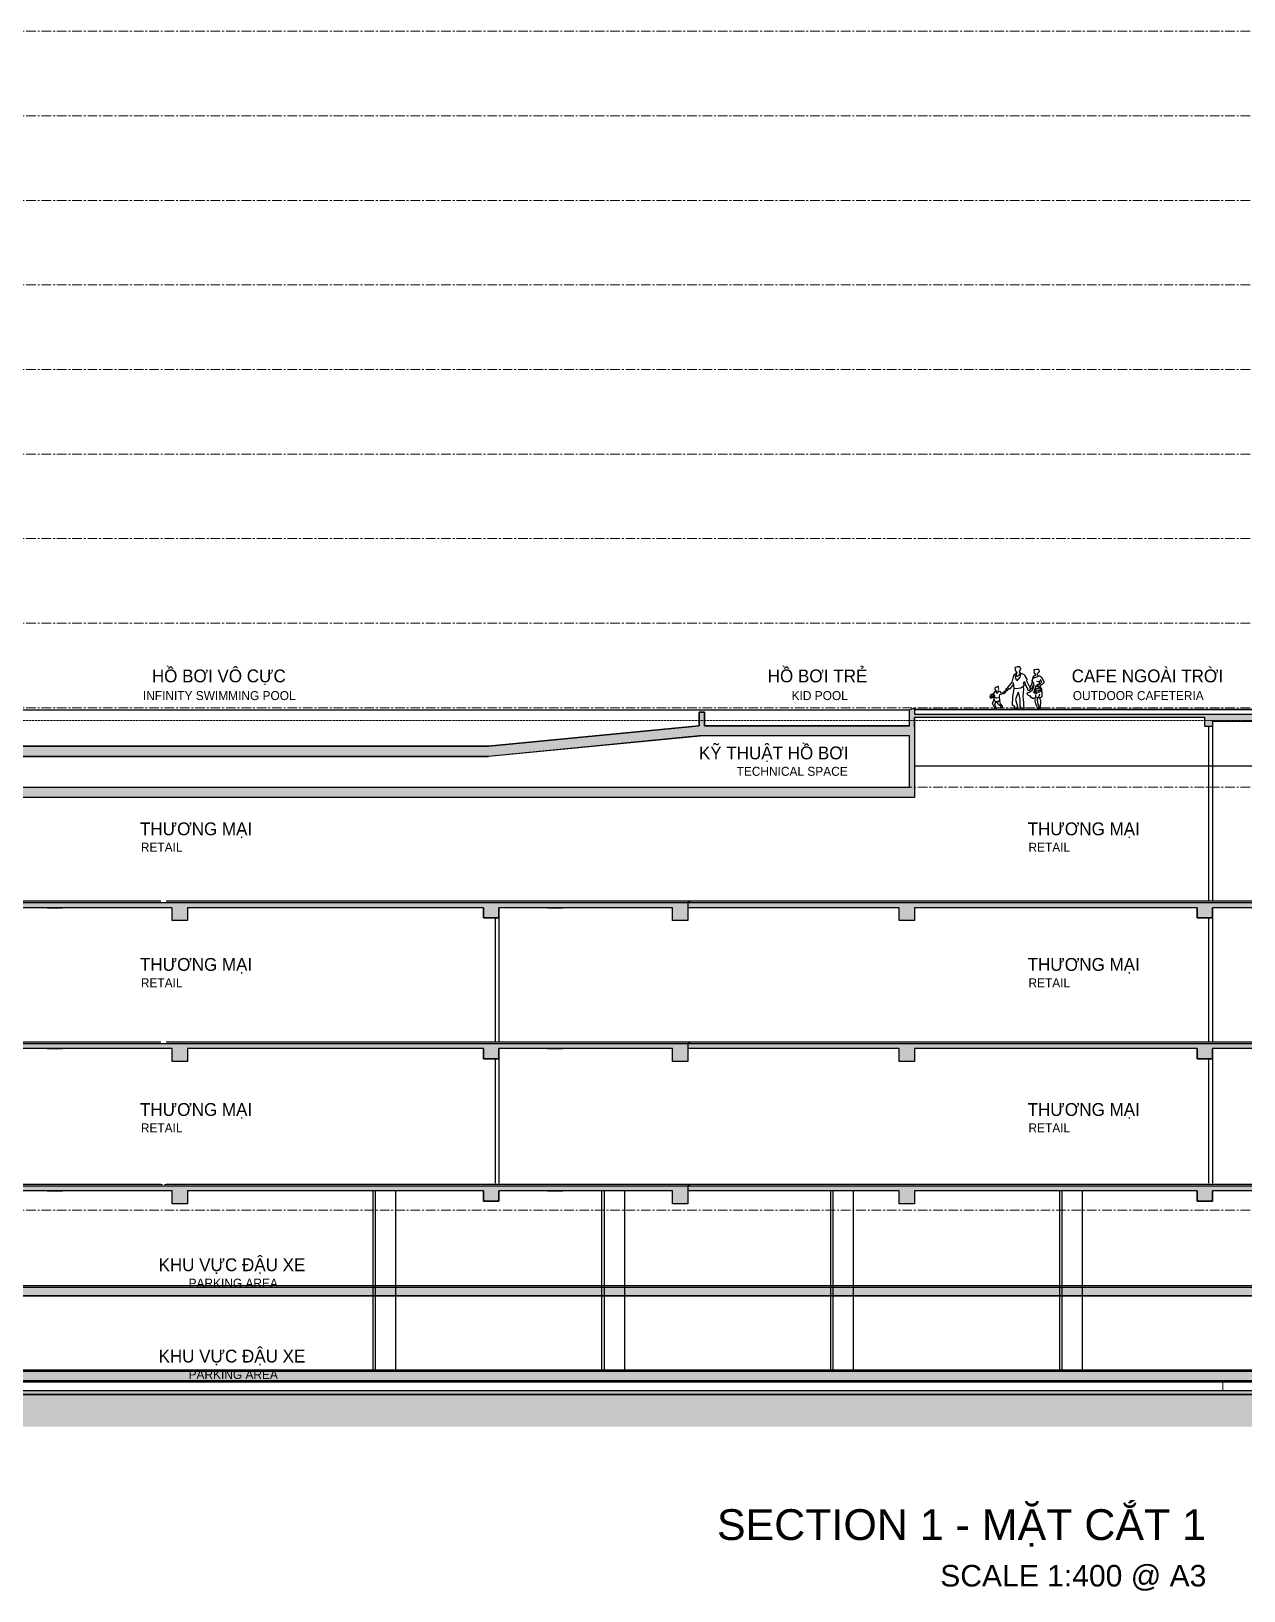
# Model space of a CAD drawing. Header units: millimetres. Extents: x -100356 to 314685, y 446 to 1273965.
# Drawn here: x 32926 to 80260, y 149232 to 210086 of the extents above; entities that cross this region are included whole.
import ezdxf
from ezdxf.xclip import XClip

# ---------------------------------------------------------------- set-up
doc = ezdxf.new("R2010")
doc.units = ezdxf.units.MM
doc.header["$XCLIPFRAME"] = 2
for name, pattern in [('section$0$CENTER', [2, 1.25, -0.25, 0.25, -0.25]), ('section$0$Kume - Center 2', [9, 3, -1.5, 3, -1.5]), ('section$0$Kume - Hidden Line', [2.2, 1.5, -0.7])]:
    doc.linetypes.add(name, pattern=pattern)
for name, color, linetype, lineweight in [('@ color hatch', 7, 'Continuous', 13), ('Hatch-wall', 251, 'Continuous', 5), ('section$0$A-_DETA----_E', 8, 'Continuous', 9), ('section$0$A-_FLOR----_E', 7, 'Continuous', 9), ('section$0$A-_FLORLEVL_E', 7, 'Continuous', 5), ('section$0$A-_WALL----_H', 1, 'Continuous', 18), ('section$0$C-_CPRK----_E', 214, 'section$0$Kume - Hidden Line', 9), ('section$0$C-_SITEBLDG_E', 7, 'Continuous', 9), ('section$0$C-_TOPO----_E', 7, 'Continuous', 9), ('section$0$NKC_TRUC', 8, 'section$0$CENTER', 13), ('section$0$VAT DUNG TV', 253, 'Continuous', 9), ('TEXT', 6, 'Continuous', 20)]:
    doc.layers.add(name, color=color, linetype=linetype, lineweight=lineweight)
for name, color, linetype in [('section$0$CAY', 94, 'Continuous'), ('section$0$FIN', 3, 'Continuous'), ('section$0$NAM', 3, 'Continuous'), ('section$0$STR', 7, 'Continuous'), ('STR', 7, 'Continuous')]:
    doc.layers.add(name, color=color, linetype=linetype)
doc.styles.add('section$0$Arial', font='Font - TrueType - Arial.ttf', dxfattribs={"width": 0.95, "height": 770})
doc.styles.add('VnArial', font='Font - TrueType - Arial.ttf')
pattern_1 = [(90, (-116859.5, 230551.9), (-1066.8, 1066.8), [1066.8, -1066.8]), (90, (-116681.7, 230551.9), (-1066.8, 1066.8), [1066.8, -1066.8]), (90, (-116503.9, 230551.9), (-1066.8, 1066.8), [1066.8, -1066.8]), (90, (-116326.1, 230551.9), (-1066.8, 1066.8), [1066.8, -1066.8]), (90, (-116148.3, 230551.9), (-1066.8, 1066.8), [1066.8, -1066.8]), (90, (-115970.5, 230551.9), (-1066.8, 1066.8), [1066.8, -1066.8]), (90, (-115792.7, 230551.9), (-1066.8, 1066.8), [1066.8, -1066.8]), (0, (-116859.5, 231618.7), (1066.8, -1066.8), [1066.8, -1066.8]), (0, (-116859.5, 231796.5), (1066.8, -1066.8), [1066.8, -1066.8]), (0, (-116859.5, 231974.3), (1066.8, -1066.8), [1066.8, -1066.8]), (0, (-116859.5, 232152.1), (1066.8, -1066.8), [1066.8, -1066.8]), (0, (-116859.5, 232329.9), (1066.8, -1066.8), [1066.8, -1066.8]), (0, (-116859.5, 232507.7), (1066.8, -1066.8), [1066.8, -1066.8]), (0, (-116859.5, 232685.5), (1066.8, -1066.8), [1066.8, -1066.8])]

# ---------------------------------------------------------------- blocks, each defined once
blk = doc.blocks.new('section$0$grid section')
at = {"layer": 'section$0$NKC_TRUC', "ltscale": 300}
for p, q in [((-141943.9, 45500), (0, 45500)), ((-141943.9, 42200), (0, 42200)), ((-141943.9, 38900), (0, 38900)), ((-141943.9, 35600), (0, 35600)), ((-141943.9, 32300), (0, 32300)), ((-141943.9, 29000), (0, 29000)), ((-141943.9, 25700), (0, 25700)), ((-141943.9, 22400), (0, 22400)), ((-141943.9, 19100), (0, 19100)), ((-141943.9, 16000), (-4445, 16000)), ((-141943.9, 11500), (-4445, 11500)), ((-141943.9, 6000), (0, 6000)), ((-141943.9, 500), (0, 500)), ((-141943.9, -500), (0, -500)), ((-141943.9, -3500), (0, -3500)), ((-141943.9, -6800), (-4445, -6800))]:
    blk.add_line(p, q, dxfattribs=at)
blk = doc.blocks.new('section$0$Car Parking_Parking - Car Lot-1154224-Section 2')
at = {"layer": 'section$0$C-_CPRK----_E'}
for p, q in [((48551, -4496), (47951, -4496)), ((47951, -4496), (47951, -4498)), ((47951, -4498), (48551, -4498)), ((48000, -4498), (48000, -4496)), ((51083, -4496), (48551, -4496)), ((48551, -4498), (48551, -4496)), ((48551, -4498), (51083, -4498)), ((48595, -4496), (48595, -4498)), ((50433, -4496), (50433, -4498)), ((51027, -4496), (50433, -4496)), ((50433, -4498), (51027, -4498)), ((50482, -4498), (50482, -4496)), ((51027, -4498), (51027, -4496)), ((51083, -4496), (51083, -4498))]:
    blk.add_line(p, q, dxfattribs=at)
blk = doc.blocks.new('section$0$Car Parking_Parking - Car Lot-1706495-Section 2')
at = {"layer": 'section$0$C-_CPRK----_E'}
for p, q in [((51033, -4496), (50433, -4496)), ((50433, -4496), (50433, -4498)), ((50433, -4498), (51033, -4498)), ((50482, -4498), (50482, -4496)), ((51033, -4498), (51033, -4496)), ((53565, -4496), (51033, -4496)), ((51033, -4498), (53565, -4498)), ((51077, -4496), (51077, -4498)), ((53510, -4496), (52915, -4496)), ((52915, -4496), (52915, -4498)), ((52915, -4498), (53510, -4498)), ((52964, -4498), (52964, -4496)), ((53510, -4498), (53510, -4496)), ((53565, -4496), (53565, -4498))]:
    blk.add_line(p, q, dxfattribs=at)
blk = doc.blocks.new('section$0$section')
at = {"layer": 'section$0$C-_SITEBLDG_E'}
h = blk.add_hatch(dxfattribs=at)
h.set_pattern_fill('FP_2', color=256, angle=-40, style=0, pattern_type=2)
h.set_pattern_definition([(230, (-118473.9, 182102), (-2550.58, 223.15), [266.7, -2933.7]), (175, (-118474, 182102), (493.4, -2674.8), [213.36, -2346.96]), (280.451, (-118686.4, 182120.5), (-2057.2, -2451.63), [226.66, -2493.26]), (226.184, (-118474, 181390.7), (-3795.1, 588.6), [400.05, -4400.55]), (276.636, (-118790, 181439.8), (-3323.64, -3463.99), [340, -3739.9]), (171.184, (-118474, 181390.7), (-3323.67, -3463.95), [320.04, -3520.44]), (201, (-118829.5, 181568.5), (-2122.6, 1431.71), [266.7, -2933.7]), (146, (-118829.5, 181568.5), (-865.23, -2578.63), [213.36, -2346.96]), (251.451, (-119006.4, 181687.8), (-2987.84, -1146.9), [226.66, -2493.26]), (217.5, (-118473.9, 182101.9), (-43.241, -1183.77), [117.35, -2201.164, 117.35, -4621.02]), (217.5, (-118473.9, 182101.9), (-43.241, -1183.77), [-2435.86, -2265.17, 117.35, -2238.5]), (187.5, (-118473.9, 182101.9), (-935.475, -1402.528), [117.35, -1241.044, 117.35, -3045.714]), (187.5, (-118473.9, 182101.9), (-935.475, -1402.528), [-1475.74, -2147.824, 117.35, -780.54]), (147.5, (-117680.9, 182101.9), (-1898.273, 80.205), [117.35, -771.65, 117.35, -6336.79]), (147.5, (-117680.9, 182101.9), (-1898.273, 80.205), [-1006.35, -2656.33, 117.35, -3563.11]), (137.5, (-117325.3, 182102), (-2073.81, -355.973), [117.35, -1038.35, 117.35, -4338.32]), (137.5, (-117325.3, 182102), (-2073.81, -355.973), [-1273.05, -1724.66, 117.35, -2496.31])])
h.paths.add_polyline_path([(-98226, 181972), (-98176, 181972), (-98176, 182102), (-98226, 182102)], flags=0)
h.paths.add_polyline_path([(-60007, 181972), (-60007, 182102), (-94971, 182102), (-94971, 181972), (-60198, 181972)], flags=0)
h.paths.add_polyline_path([(-174118, 181972), (-98626, 181972), (-98626, 182102), (-174118, 182102), (-174118, 181972)], flags=0)
h.paths.add_polyline_path([(-95371, 181972), (-95371, 182102), (-95421, 182102), (-95421, 181972)], flags=0)
h = blk.add_hatch(dxfattribs=at)
h.set_pattern_fill('FP_1', color=256, style=0, pattern_type=2)
h.set_pattern_definition(pattern_1)
h.paths.add_polyline_path([(-60007, 181952), (-60007, 181972), (-94133, 181972), (-94133, 181952), (-60198, 181952)])
h.paths.add_polyline_path([(-174118, 181952), (-98626, 181952), (-98626, 181972), (-174118, 181972)])
h.paths.add_polyline_path([(-98226, 181952), (-98176, 181952), (-98176, 181972), (-98226, 181972)])
h.paths.add_polyline_path([(-95371, 181952), (-95371, 181972), (-95421, 181972), (-95421, 181952)])
at = {"layer": 'section$0$C-_TOPO----_E'}
h = blk.add_hatch(dxfattribs=at)
h.set_pattern_fill('FP_1', color=15, style=0, pattern_type=2)
h.set_pattern_definition(pattern_1)
h.paths.add_polyline_path([(-94133, 181952), (-94133, 181002), (-98626, 181002), (-98626, 181952), (-174125, 181952), (-174125, 180702), (-60007, 180702), (-60007, 181952)])
at = {"layer": 'section$0$A-_DETA----_E', "linetype": 'section$0$Kume - Center 2'}
blk.add_line((-180903, 208252), (-56304, 208252), dxfattribs=at)
at = {"layer": 'section$0$A-_FLOR----_E'}
for p, q in [((-98033, 186152), (-174118, 186152)), ((-98533, 182852), (-172718, 182852))]:
    blk.add_line(p, q, dxfattribs=at)
at = {"layer": 'section$0$A-_FLOR----_E', "lineweight": 25}
for p, q in [((-98033, 186202), (-173686, 186202)), ((-173686, 185802), (-98033, 185802)), ((-98533, 182902), (-172718, 182902)), ((-172718, 182502), (-98533, 182502))]:
    blk.add_line(p, q, dxfattribs=at)
at = {"layer": 'section$0$C-_SITEBLDG_E'}
blk.add_line((-98533, 181972), (-174118, 181972), dxfattribs=at)
at = {"layer": 'section$0$C-_SITEBLDG_E', "lineweight": 25}
for p, q in [((-98533, 182102), (-173518, 182102)), ((-174118, 181952), (-98533, 181952))]:
    blk.add_line(p, q, dxfattribs=at)
at = {"layer": 'section$0$C-_TOPO----_E'}
for p, q in [((-116908, 182502), (-116908, 182102)), ((-136471, 181952), (-164056, 181952)), ((-116978, 181952), (-136471, 181952)), ((-98533, 181952), (-116978, 181952))]:
    blk.add_line(p, q, dxfattribs=at)
at = {"layer": 'section$0$C-_TOPO----_E', "lineweight": 18}
for p, q in [((-136471, 181952), (-164056, 181952)), ((-116978, 181952), (-136471, 181952)), ((-98533, 181952), (-116978, 181952))]:
    blk.add_line(p, q, dxfattribs=at)
at = {"layer": 'section$0$FIN'}
for p, q in [((-150099, 189902), (-150099, 185152)), ((-150004, 189902), (-150004, 185152)), ((-149210, 189902), (-149210, 185152)), ((-141163, 189902), (-141163, 185152)), ((-141163, 189902), (-141163, 185152)), ((-141068, 189902), (-141068, 185152)), ((-141068, 189902), (-141068, 185152)), ((-140274, 189902), (-140274, 185152)), ((-140274, 189902), (-140274, 185152)), ((-132227, 189902), (-132227, 185152)), ((-132132, 189902), (-132132, 185152)), ((-131337, 189902), (-131337, 185152)), ((-123291, 189902), (-123291, 185152)), ((-123196, 189902), (-123196, 185152)), ((-122401, 189902), (-122401, 185152)), ((-150099, 185802), (-150099, 182902)), ((-150004, 185802), (-150004, 182902)), ((-149210, 185802), (-149210, 182902)), ((-141163, 185802), (-141163, 182902)), ((-141163, 185802), (-141163, 182902)), ((-141068, 185802), (-141068, 182902)), ((-141068, 185802), (-141068, 182902)), ((-140274, 185802), (-140274, 182902)), ((-140274, 185802), (-140274, 182902)), ((-132227, 185802), (-132227, 182902)), ((-132132, 185802), (-132132, 182902)), ((-131337, 185802), (-131337, 182902)), ((-123291, 185802), (-123291, 182902)), ((-123196, 185802), (-123196, 182902)), ((-122401, 185802), (-122401, 182902))]:
    blk.add_line(p, q, dxfattribs=at)
at = {"layer": 'section$0$C-_CPRK----_E'}
for name, p in [('section$0$Car Parking_Parking - Car Lot-1154224-Section 2', (-195369, 190702)), ('section$0$Car Parking_Parking - Car Lot-1706495-Section 2', (-189649, 190702)), ('section$0$Car Parking_Parking - Car Lot-1706495-Section 2', (-187167, 190702)), ('section$0$Car Parking_Parking - Car Lot-1154224-Section 2', (-182203, 190702)), ('section$0$Car Parking_Parking - Car Lot-1154224-Section 2', (-179720, 190702)), ('section$0$Car Parking_Parking - Car Lot-1706495-Section 2', (-179720, 190702)), ('section$0$Car Parking_Parking - Car Lot-1706495-Section 2', (-177237, 190702)), ('section$0$Car Parking_Parking - Car Lot-1706495-Section 2', (-174755, 190702)), ('section$0$Car Parking_Parking - Car Lot-1154224-Section 2', (-195369, 187402)), ('section$0$Car Parking_Parking - Car Lot-1706495-Section 2', (-189649, 187402)), ('section$0$Car Parking_Parking - Car Lot-1706495-Section 2', (-187167, 187402)), ('section$0$Car Parking_Parking - Car Lot-1154224-Section 2', (-182203, 187402)), ('section$0$Car Parking_Parking - Car Lot-1154224-Section 2', (-179720, 187402)), ('section$0$Car Parking_Parking - Car Lot-1706495-Section 2', (-179720, 187402)), ('section$0$Car Parking_Parking - Car Lot-1706495-Section 2', (-177237, 187402)), ('section$0$Car Parking_Parking - Car Lot-1706495-Section 2', (-174755, 187402))]:
    blk.add_blockref(name, p, dxfattribs=at)
blk = doc.blocks.new('section$0$PEO3-04')
at = {"layer": 'section$0$CAY'}
for points in [[(-689, 1351, 0.113216), (-654, 1336, -0.123406), (-628, 1316, -0.066505), (-604, 1301, -0.149629), (-603, 1288, -0.212426), (-617, 1269, -0.175631), (-645, 1264, -0.0305), (-666, 1269, -0.012403), (-717, 1286, -0.062626), (-803, 1329, 0.152548), (-842, 1341, 0.048748), (-854, 1340, 0.040933), (-867, 1336, 0.03712), (-870, 1334, 0.003846), (-902, 1316, 0.073585), (-1016, 1134, 0.219041), (-1036, 1063, 0.197679), (-1022, 1042, 0.057965), (-962, 999, 0.013032), (-919, 971, 0.107954), (-905, 959)], [(-863, 469, -0.008335), (-868, 453, -0.014928), (-871, 444, -0.018578), (-881, 419, 0.023663), (-889, 400, 0.065446), (-897, 358, 0.029702), (-898, 265, 0.022044), (-891, 195, -0.026783), (-886, 137, -0.01258), (-886, 84, -0.027436), (-887, 59, -0.029465), (-890, 45, -0.01603), (-897, 19, -0.038685), (-900, 12, -0.019206), (-908, -1)], [(-779, 478, -0.003903), (-778, 475, -0.016945), (-778, 474, -0.059059), (-774, 456, -0.022473), (-772, 407, -0.025238), (-776, 339, -0.028493), (-786, 280, -0.027954), (-801, 228, 0.020466), (-823, 158, 0.018423), (-835, 104, 0.020629), (-842, 54, 0.098033), (-840, 39, 0.039116), (-827, 4)], [(-671, 468, -0.007031), (-670, 442, -0.018987), (-671, 433, -0.016514), (-680, 343, -0.028652), (-691, 291, -0.025611), (-713, 220, -0.019638), (-751, 130, -0.014236), (-768, 97, 0.016488), (-782, 69, 0.037529), (-790, 46, 0.07674), (-792, 34, 0.163222), (-789, 26, 0.058346), (-772, 9, 0.049848), (-763, 3, 0.044337), (-751, -1)], [(905, 525, 0.035011), (915, 519, 0.060225), (921, 517, 0.037385), (939, 514, 0.051621), (953, 514, 0.038454), (968, 516, 0.03385), (984, 522, 0.036101), (988, 524, 0.01901), (995, 528)], [(908, 513, 0.035011), (917, 506, 0.060225), (924, 504, 0.037385), (942, 501, 0.051621), (955, 501, 0.038454), (970, 504, 0.03385), (987, 509, 0.036101), (991, 511, 0.01901), (998, 516)], [(916, 499, 0.035011), (925, 493, 0.060225), (931, 491, 0.037385), (950, 487, 0.051621), (963, 487, 0.038454), (978, 490, 0.03385), (995, 496, 0.036101), (999, 498, 0.01901), (1005, 502)], [(952, 598, 0.078951), (937, 591, 0.119944), (930, 583, 0.067004), (924, 569, 0.048272), (921, 548, 0.06238), (923, 534, 0.051475), (928, 517)], [(964, 599, 0.078951), (949, 592, 0.119944), (942, 585, 0.067004), (936, 570, 0.048272), (933, 550, 0.06238), (935, 535, 0.051475), (940, 519)], [(979, 599, 0.078951), (964, 592, 0.119944), (957, 585, 0.067004), (951, 570, 0.048272), (948, 550, 0.06238), (949, 535, 0.051475), (955, 519)]]:
    blk.add_lwpolyline(points, format="xyb", dxfattribs=at)
for points in [[(-713, 1407), (-676, 1407), (-654, 1479), (-668, 1534), (-650, 1548), (-647, 1570), (-669, 1584), (-740, 1600), (-805, 1600), (-831, 1569), (-851, 1504), (-831, 1468), (-792, 1447), (-772, 1422), (-772, 1392), (-788, 1366), (-823, 1341)], [(-699, 1386), (-696, 1365), (-689, 1351)], [(-603, 1279), (-565, 1179), (-553, 1018), (-488, 898), (-493, 887), (-481, 875)], [(-98, 1451), (-249, 1391), (-265, 1376), (-275, 1340), (-354, 1201), (-346, 1141), (-487, 846), (-477, 826), (-487, 780), (-467, 760), (-411, 750), (-396, 796), (-396, 846), (-361, 861), (-286, 1089), (-251, 1109), (-216, 1038), (-236, 1003), (-236, 957), (-215, 917), (-130, 846), (58, 821), (129, 836), (145, 856), (171, 1075)], [(-121, 1440), (-79, 1281), (34, 1140), (89, 1273)], [(81, 1550), (93, 1557), (88, 1600), (79, 1635), (97, 1650), (100, 1672), (78, 1686), (7, 1701), (-58, 1701), (-84, 1671), (-109, 1634), (-94, 1573), (-88, 1539), (-62, 1518), (-65, 1483), (-93, 1446), (-24, 1338)], [(46, 1438), (61, 1396), (52, 1351), (34, 1316), (-24, 1338)], [(81, 1550), (78, 1526), (75, 1501), (51, 1491), (45, 1489), (34, 1484), (27, 1453), (167, 1352), (238, 1083), (401, 876), (401, 857), (469, 826), (469, 783), (401, 764), (345, 839), (289, 832), (171, 999)], [(89, 1273), (83, 1347)], [(-860, 1001), (-860, 1001), (-860, 1001), (-860, 1001), (-860, 1001), (-860, 1001), (-860, 1001), (-860, 1001), (-860, 1001), (-860, 1001), (-860, 1001), (-956, 1084), (-945, 1115), (-894, 1194), (-880, 1144), (-862, 1124), (-830, 999)], [(-860, 930), (-888, 897), (-933, 811), (-953, 713), (-955, 530), (-929, 495), (-910, 477), (-875, 469), (-840, 459), (-773, 484), (-717, 495), (-662, 459)], [(-890, 865), (-704, 795), (-731, 649), (-924, 737), (-890, 865)], [(-924, 737), (-920, 731)], [(-920, 731), (-833, 692), (-729, 646)], [(-752, 948), (-778, 922), (-822, 944), (-849, 922), (-910, 966)], [(-899, 825), (-898, 805), (-883, 788), (-848, 765), (-803, 748), (-761, 739), (-737, 737), (-720, 743), (-712, 756)], [(-890, 864), (-865, 872)], [(-883, 867), (-874, 899), (-862, 915), (-853, 924)], [(-874, 869), (-865, 902), (-853, 918), (-844, 927)], [(-818, 487), (-849, 541), (-867, 626)], [(-864, 873), (-694, 805)], [(-860, 1001), (-807, 995), (-812, 978), (-768, 978), (-744, 956), (-746, 954)], [(-830, 767), (-811, 759), (-812, 750), (-832, 759), (-830, 767)], [(-817, 1115), (-792, 1107), (-750, 1120)], [(-769, 966), (-782, 965), (-785, 958), (-774, 951), (-764, 951)], [(-679, 796), (-673, 797), (-652, 669), (-656, 663), (-663, 664), (-669, 670), (-681, 672), (-697, 671), (-707, 666), (-713, 659), (-716, 653), (-725, 645), (-729, 646), (-731, 649)], [(-705, 795), (-694, 795)], [(-691, 783), (-701, 672)], [(-684, 785), (-681, 678)], [(-679, 799), (-673, 797)], [(-674, 814), (-656, 729), (-611, 680)], [(-610, 1081), (-634, 973), (-616, 891)], [(-624, 900), (-566, 765), (-470, 679)], [(-619, 1028), (-606, 973), (-527, 809)], [(-610, 1081), (-576, 1134), (-572, 1159), (-597, 1213)], [(-527, 809), (-510, 816), (-484, 798), (-484, 798)], [(-504, 709), (-385, 653), (-354, 649), (-367, 613), (-416, 581), (-466, 563), (-513, 481)], [(-220, 912), (-231, 816), (-220, 675), (-200, 529), (-200, 493), (-210, 448), (-241, 39), (-200, 4), (-74, 4), (-104, 39), (-140, 74), (-94, 140), (-94, 402), (-39, 660), (-13, 690)], [(-13, 695), (62, 478), (88, 407), (7, 130), (22, 110), (7, 54), (62, 4), (143, 4), (113, 44), (113, 115), (204, 185), (194, 513), (139, 841)], [(755, 801), (746, 831), (752, 861), (761, 885), (752, 903), (761, 921), (779, 927), (788, 909), (833, 888), (863, 879), (896, 855), (905, 825), (890, 786), (863, 756), (842, 744), (821, 732), (767, 744), (698, 715), (660, 664), (568, 674), (426, 807), (453, 774), (453, 747), (549, 622), (698, 595), (713, 586), (729, 539), (726, 492)], [(756, 736), (761, 702), (793, 667), (827, 643), (854, 702), (854, 731)], [(821, 735), (881, 720), (931, 686), (969, 628), (1070, 586)], [(-715, 527), (-715, 599)], [(-633, 447), (-578, 447), (-500, 511)], [(713, 343), (695, 237), (614, 144), (608, 101), (626, 76), (651, 70), (670, 70), (664, 132), (763, 206), (806, 299)], [(738, 473), (707, 361), (806, 299), (850, 343)], [(727, 499), (734, 487), (749, 474), (827, 455), (898, 482)], [(918, 448), (949, 380), (855, 324), (920, 227), (864, 71), (844, 42), (873, 0), (954, 0), (911, 43), (911, 87), (985, 219), (989, 252), (937, 374)], [(1011, 470), (1035, 456), (1074, 463), (1084, 473)], [(1030, 489), (1041, 498), (1060, 494), (1060, 494)], [(1068, 569), (1094, 519), (1084, 474)]]:
    blk.add_lwpolyline(points, dxfattribs=at)
blk.add_lwpolyline([(-765, 960), (-752, 960), (-724, 932), (-698, 888), (-682, 841), (-678, 787), (-695, 784), (-692, 827), (-698, 862), (-716, 903), (-742, 939)], close=True, dxfattribs=at)
blk.add_circle((972, 534), 68.4, dxfattribs=at)
blk = doc.blocks.new('section$0$PODIUM')
at = {"layer": 'Hatch-wall', "ltscale": 0.5}
h = blk.add_hatch(color=256, dxfattribs=at)
h.dxf.hatch_style = 1
h.paths.add_polyline_path([(-28518, 21000), (-28518, 23000), (-36718, 23000), (-44940, 22200), (-65371, 22200), (-65371, 21000)], flags=16)
h.paths.add_polyline_path([(-67390, 22200), (-67390, 22400), (-65871, 22400), (-65871, 23250), (-65721, 23250), (-65721, 23000), (-65571, 23000), (-65571, 24100), (-65371, 24027), (-65371, 22600), (-44940, 22600), (-36718, 23400), (-36718, 23927), (-36518, 23927), (-36518, 23400), (-28518, 23400), (-28518, 24027), (-28318, 24100), (-28318, 24000), (-28318, 23850), (-12725, 23850), (-12725, 24050), (2849, 24050), (2849, 23550), (2599, 23550), (2599, 23850), (729, 23850), (729, 23550), (429, 23550), (429, 23850), (-2571, 23850), (-2571, 23550), (-2871, 23550), (-2871, 23850), (-12125, 23850), (-12125, 23070), (-12725, 23070), (-12725, 23570), (-16690, 23570), (-16690, 23370), (-16990, 23370), (-16990, 23570), (-16990, 23720), (-28318, 23720), (-28318, 23420), (-28318, 23370), (-28318, 23720), (-28318, 20600), (-65871, 20600), (-65871, 22200)])
h = blk.add_hatch(color=256, dxfattribs=at)
h.dxf.hatch_style = 1
h.paths.add_polyline_path([(-67390, 16500), (2849, 16500), (2849, 15900), (2249, 15900), (2249, 16300), (-2271, 16300), (-2271, 15900), (-2871, 15900), (-2871, 16300), (-12125, 16300), (-12125, 15800), (-12725, 15800), (-12725, 16300), (-16690, 16300), (-16690, 15900), (-17290, 15900), (-17290, 16300), (-28318, 16300), (-28318, 15800), (-28918, 15800), (-28918, 16300), (-37160, 16300), (-37160, 15800), (-37760, 15800), (-37760, 16300), (-44540, 16300), (-44540, 15900), (-45140, 15900), (-45140, 16300), (-56690, 16300), (-56690, 15800), (-57290, 15800), (-57290, 16300), (-66450, 16300), (-66450, 15800), (-67050, 15800), (-67050, 16300), (-67390, 16300)])
h = blk.add_hatch(color=256, dxfattribs=at)
h.dxf.hatch_style = 1
h.paths.add_polyline_path([(-67390, 11000), (2849, 11000), (2849, 10400), (2249, 10400), (2249, 10800), (-2271, 10800), (-2271, 10400), (-2871, 10400), (-2871, 10800), (-12125, 10800), (-12125, 10300), (-12725, 10300), (-12725, 10800), (-16690, 10800), (-16690, 10400), (-17290, 10400), (-17290, 10800), (-28318, 10800), (-28318, 10300), (-28918, 10300), (-28918, 10800), (-37160, 10800), (-37160, 10300), (-37760, 10300), (-37760, 10800), (-44540, 10800), (-44540, 10400), (-45140, 10400), (-45140, 10800), (-56690, 10800), (-56690, 10300), (-57290, 10300), (-57290, 10800), (-66450, 10800), (-66450, 10300), (-67050, 10300), (-67050, 10800), (-67390, 10800)])
h = blk.add_hatch(color=256, dxfattribs=at)
h.dxf.hatch_style = 1
h.paths.add_polyline_path([(22454, 5450), (22454, 4750), (23054, 4750), (23054, 5250), (25554, 5250), (25554, 4750), (26154, 4750), (26154, 5250), (36629, 5250), (36629, 4750), (37229, 4750), (37229, 5250), (40025, 5250), (40025, 4750), (40210, 4750), (40210, -1800), (5749, -1800), (5749, -3300), (2849, -3300), (2849, -1800), (-73054, -1800), (-73054, 4300), (-67244, 4300), (-66450, 4300), (-66450, 4750), (-67390, 4750), (-67390, 4500), (-73493, 4500), (-73493, -2200), (2499, -2200), (2499, -2565), (2499, -3600), (6099, -3600), (6099, -2200), (40625, -2200), (40625, 4750), (40625, 5450)])
h = blk.add_hatch(color=256, dxfattribs=at)
h.dxf.hatch_style = 1
h.paths.add_polyline_path([(-67390, 5450), (2849, 5450), (2849, 4850), (2249, 4850), (2249, 5250), (-2271, 5250), (-2271, 4850), (-2871, 4850), (-2871, 5250), (-12125, 5250), (-12125, 4750), (-12725, 4750), (-12725, 5250), (-16690, 5250), (-16690, 4850), (-17290, 4850), (-17290, 5250), (-28318, 5250), (-28318, 4750), (-28918, 4750), (-28918, 5250), (-37160, 5250), (-37160, 4750), (-37760, 4750), (-37760, 5250), (-44540, 5250), (-44540, 4850), (-45140, 4850), (-45140, 5250), (-56690, 5250), (-56690, 4750), (-57290, 4750), (-57290, 5250), (-66450, 5250), (-66450, 4750), (-67390, 4750), (-67390, 5250)])
h = blk.add_hatch(color=256, dxfattribs=at)
h.dxf.hatch_style = 1
h.paths.add_polyline_path([(-73054, 1500), (2599, 1500), (2599, 1150), (-73054, 1150)])
at = {"layer": 'section$0$FIN'}
for p, q in [((-65371, 24027), (-28518, 24027)), ((2599, 21820, 0), (-28318, 21820)), ((-57730, 16550), (-67390, 16550)), ((-37160, 16550), (-57530, 16550)), ((2599, 16550, 0), (-37160, 16550)), ((-57730, 11050), (-67390, 11050)), ((-37160, 11050), (-57530, 11050)), ((2599, 11050, 0), (-37160, 11050)), ((-57730, 5500), (-67390, 5500)), ((-37160, 5500), (-57530, 5500)), ((2599, 5500, 0), (-37160, 5500))]:
    blk.add_line(p, q, dxfattribs=at)
at = {"layer": 'section$0$FIN', "ltscale": 10}
for p, q in [((-16840, 23370), (-16840, 16550, 0)), ((-16690, 23370, 0), (-16690, 16550, 0)), ((-44690, 15900, 0), (-44690, 11050)), ((-44540, 15900), (-44540, 11050, 0)), ((-16840, 15900, 0), (-16840, 11050)), ((-16690, 15900), (-16690, 11050, 0)), ((-44690, 10400, 0), (-44690, 5550)), ((-44540, 10400), (-44540, 5550, 0)), ((-16840, 10400, 0), (-16840, 5550)), ((-16690, 10400), (-16690, 5550, 0))]:
    blk.add_line(p, q, dxfattribs=at)
at = {"layer": 'section$0$FIN'}
blk.add_lwpolyline([(-28318, 24050), (-12725, 24050), (-12725, 24023), (-28318, 24023)], close=True, dxfattribs=at)
at = {"layer": 'section$0$STR', "ltscale": 10}
for p, q in [((-36518, 23927), (-36718, 23927)), ((-36718, 23927), (-36718, 23400)), ((-36518, 23400), (-36518, 23927)), ((-36718, 23400), (-44940, 22600)), ((-36718, 23400), (-36718, 23400)), ((-28518, 23400), (-36518, 23400)), ((-44940, 22600), (-65371, 22600)), ((-44540, 22251), (-36690, 23000)), ((-65771, 22200), (-44940, 22200))]:
    blk.add_line(p, q, dxfattribs=at)
at = {"layer": 'section$0$STR'}
for points in [[(-62170, 16300), (-66450, 16300), (-66450, 15800), (-67050, 15800), (-67050, 16300), (-67390, 16300), (-67390, 16500), (-37070, 16500), (-37160, 16500), (-37160, 16300), (-37160, 16300), (-37160, 15800), (-37760, 15800), (-37760, 16300), (-42040, 16300)], [(-45140, 16500), (-45140, 16500)], [(-37160, 16500), (2599, 16500), (-12125, 16500), (-12125, 16300), (-12125, 16300), (-12125, 15800), (-12725, 15800), (-12725, 16300), (-13668, 16300)], [(-17290, 16500), (-17290, 16500)], [(-62170, 16300), (-62170, 16300), (-61570, 16300), (-61570, 16300)], [(-45140, 16300), (-51800, 16300), (-51800, 16300), (-52400, 16300), (-52400, 16300), (-56690, 16300), (-56690, 15800), (-57290, 15800), (-57290, 16300), (-61570, 16300)], [(-45140, 16300), (-45140, 15900), (-44540, 15900), (-44540, 16300)], [(-42640, 16300), (-44540, 16300)], [(-42640, 16300), (-42640, 16300), (-42040, 16300), (-42040, 16300)], [(-17290, 16300), (-23428, 16300), (-23428, 16300), (-24028, 16300), (-24028, 16300), (-28318, 16300), (-28318, 15800), (-28918, 15800), (-28918, 16300), (-37160, 16300)], [(-17290, 16300), (-17290, 15900), (-16690, 15900), (-16690, 16300)], [(-14268, 16300), (-16690, 16300)], [(-62170, 10800), (-66450, 10800), (-66450, 10300), (-67050, 10300), (-67050, 10800), (-67390, 10800), (-67390, 11000), (-37070, 11000), (-37160, 11000), (-37160, 10800), (-37160, 10800), (-37160, 10300), (-37760, 10300), (-37760, 10800), (-42040, 10800)], [(-45140, 11000), (-45140, 11000)], [(-37160, 11000), (2599, 11000), (-12125, 11000), (-12125, 10800), (-12125, 10800), (-12125, 10300), (-12725, 10300), (-12725, 10800), (-13668, 10800)], [(-17290, 11000), (-17290, 11000)], [(-62170, 10800), (-62170, 10800), (-61570, 10800), (-61570, 10800)], [(-45140, 10800), (-51800, 10800), (-51800, 10800), (-52400, 10800), (-52400, 10800), (-56690, 10800), (-56690, 10300), (-57290, 10300), (-57290, 10800), (-61570, 10800)], [(-45140, 10800), (-45140, 10400), (-44540, 10400), (-44540, 10800)], [(-42640, 10800), (-44540, 10800)], [(-42640, 10800), (-42640, 10800), (-42040, 10800), (-42040, 10800)], [(-17290, 10800), (-23428, 10800), (-23428, 10800), (-24028, 10800), (-24028, 10800), (-28318, 10800), (-28318, 10300), (-28918, 10300), (-28918, 10800), (-37160, 10800)], [(-17290, 10800), (-17290, 10400), (-16690, 10400), (-16690, 10800)], [(-14268, 10800), (-16690, 10800)], [(-62170, 5250), (-66450, 5250), (-66450, 4750), (-67390, 4750), (-67390, 5250), (-67390, 5250), (-67390, 5450), (-37070, 5450), (-37160, 5450), (-37160, 5250), (-37160, 5250), (-37160, 4750), (-37760, 4750), (-37760, 5250), (-42040, 5250)], [(-62170, 5250), (-62170, 5250), (-61570, 5250), (-61570, 5250)], [(-45140, 5250), (-51800, 5250), (-51800, 5250), (-52400, 5250), (-52400, 5250), (-56690, 5250), (-56690, 4750), (-57290, 4750), (-57290, 5250), (-61570, 5250)], [(-45140, 5450), (-45140, 5450)], [(-45140, 5250), (-45140, 4850), (-44540, 4850), (-44540, 5250)], [(-42640, 5250), (-44540, 5250)], [(-42640, 5250), (-42640, 5250), (-42040, 5250), (-42040, 5250)], [(-37160, 5450), (2599, 5450), (-12125, 5450), (-12125, 5250), (-12125, 5250), (-12125, 4750), (-12725, 4750), (-12725, 5250), (-13668, 5250)], [(-17290, 5250), (-23428, 5250), (-23428, 5250), (-24028, 5250), (-24028, 5250), (-28318, 5250), (-28318, 4750), (-28918, 4750), (-28918, 5250), (-37160, 5250)], [(-17290, 5450), (-17290, 5450)], [(-17290, 5250), (-17290, 4850), (-16690, 4850), (-16690, 5250)], [(-14268, 5250), (-16690, 5250)]]:
    blk.add_lwpolyline(points, dxfattribs=at)
at = {"layer": 'STR', "ltscale": 0.5}
for points in [[(-65371, 22600), (-44940, 22600), (-36718, 23400), (-36718, 23927), (-36518, 23927), (-36518, 23400), (-28518, 23400), (-28518, 24027), (-28318, 24100), (-28318, 24000), (-28318, 23850), (-12725, 23850)], [(-12725, 23570), (-16690, 23570), (-16690, 23370), (-16990, 23370), (-16990, 23570), (-16990, 23720), (-28318, 23720), (-28318, 23420), (-28318, 23370), (-28318, 23370), (-28318, 23720), (-28318, 23720), (-28318, 20600), (-65871, 20600)], [(-67390, 16500), (2849, 16500)], [(-12725, 16300), (-16690, 16300), (-16690, 15900), (-17290, 15900), (-17290, 16300), (-28318, 16300), (-28318, 15800), (-28918, 15800), (-28918, 16300), (-37160, 16300), (-37160, 15800), (-37760, 15800), (-37760, 16300), (-44540, 16300), (-44540, 15900), (-45140, 15900), (-45140, 16300), (-56690, 16300), (-56690, 15800), (-57290, 15800), (-57290, 16300), (-66450, 16300)], [(-67390, 11000), (2849, 11000)], [(-12725, 10800), (-16690, 10800), (-16690, 10400), (-17290, 10400), (-17290, 10800), (-28318, 10800), (-28318, 10300), (-28918, 10300), (-28918, 10800), (-37160, 10800), (-37160, 10300), (-37760, 10300), (-37760, 10800), (-44540, 10800), (-44540, 10400), (-45140, 10400), (-45140, 10800), (-56690, 10800), (-56690, 10300), (-57290, 10300), (-57290, 10800), (-66450, 10800)], [(2849, -1800), (-73054, -1800), (-73054, 4300), (-67244, 4300), (-66450, 4300), (-66450, 4750), (-67390, 4750), (-67390, 4500), (-73493, 4500), (-73493, -2200), (2499, -2200)], [(-67390, 5450), (2849, 5450)], [(-12725, 5250), (-16690, 5250), (-16690, 4850), (-17290, 4850), (-17290, 5250), (-28318, 5250), (-28318, 4750), (-28918, 4750), (-28918, 5250), (-37160, 5250), (-37160, 4750), (-37760, 4750), (-37760, 5250), (-44540, 5250), (-44540, 4850), (-45140, 4850), (-45140, 5250), (-56690, 5250), (-56690, 4750), (-57290, 4750), (-57290, 5250), (-66450, 5250)]]:
    blk.add_lwpolyline(points, dxfattribs=at)
for points in [[(-28518, 21000), (-28518, 23000), (-36718, 23000), (-44940, 22200), (-65371, 22200), (-65371, 21000)], [(-73054, 1500), (2599, 1500), (2599, 1150), (-73054, 1150)]]:
    blk.add_lwpolyline(points, close=True, dxfattribs=at)
at = {"layer": 'section$0$VAT DUNG TV', "xscale": -0.9891324961208743, "yscale": 0.9891324961208743, "zscale": 0.9891324961208743}
blk.add_blockref('section$0$PEO3-04', (-24289, 24024), dxfattribs=at)
at = {"layer": 'section$0$NAM', "attachment_point": 3, "style": 'section$0$Arial'}
for s, width, insert, char_height in [('HỒ BƠI VÔ CỰC', 8522.94, (-52857, 25594), 500), ('HỒ BƠI TRẺ', 8522.94, (-30159, 25594), 500), ('CAFE NGOÀI TRỜI', 8522.94, (-16268, 25594), 500), ('INFINITY SWIMMING POOL', 8675.31, (-52475, 24751), 350), ('KID POOL', 8675.31, (-30921, 24751), 350), ('OUTDOOR CAFETERIA', 8675.31, (-17029, 24751), 350), ('KỸ THUẬT HỒ BƠI', 8522.94, (-30890, 22589), 500), ('TECHNICAL SPACE', 8675.31, (-30925, 21796), 350)]:
    blk.add_mtext_dynamic_manual_height_columns(s, width=width, gutter_width=1, heights=[0], dxfattribs=dict(at, insert=insert, char_height=char_height))
blk = doc.blocks.new('section')
at = {"layer": 'section$0$A-_FLORLEVL_E'}
for name, p in [('section$0$grid section', (298305, 0)), ('section$0$section', (346217, -189652))]:
    blk.add_blockref(name, p, dxfattribs=at)
at = {"layer": 'section$0$A-_WALL----_H'}
blk.add_blockref('section$0$PODIUM', (245585, -5000), dxfattribs=at)
at = {"layer": 'section$0$NAM', "attachment_point": 1, "style": 'section$0$Arial'}
for s, width, insert, char_height in [('THƯƠNG MẠI', 8522.94, (187035, 14627), 500), ('THƯƠNG MẠI', 8522.94, (221682, 14627), 500), ('RETAIL', 8675.31, (187070, 13834), 350), ('RETAIL', 8675.31, (221716, 13834), 350), ('THƯƠNG MẠI', 8522.94, (187035, 9337), 500), ('THƯƠNG MẠI', 8522.94, (221682, 9337), 500), ('RETAIL', 8675.31, (187070, 8544), 350), ('RETAIL', 8675.31, (221716, 8544), 350), ('THƯƠNG MẠI', 8522.94, (187035, 3676), 500), ('THƯƠNG MẠI', 8522.94, (221682, 3676), 500), ('RETAIL', 8675.31, (187070, 2883), 350), ('RETAIL', 8675.31, (221716, 2883), 350), ('KHU VỰC ĐẬU XE', 8522.94, (187761, -2382), 500), ('PARKING AREA', 8675.31, (188933, -3175), 350), ('KHU VỰC ĐẬU XE', 8522.94, (187761, -5946), 500), ('PARKING AREA', 8675.31, (188933, -6739), 350)]:
    blk.add_mtext_dynamic_manual_height_columns(s, width=width, gutter_width=1, heights=[0], dxfattribs=dict(at, insert=insert, char_height=char_height))

msp = doc.modelspace()

# ---------------------------------------------------------------- block references
at = {"layer": '@ color hatch', "ltscale": 0.5}
ref = msp.add_blockref('section', (-149862.3, 164586), dxfattribs=at)
XClip(ref).set_block_clipping_path([(169394.0948857647, -24157.8838648469), (313883.7615168951, 101394.6180912155)])

# ---------------------------------------------------------------- texts
at = {"layer": 'TEXT', "style": 'VnArial'}
for s, height, p in [('SECTION 1 - MẶT CẮT 1', 1200, (59694.3, 151215.4, 0)), ('SCALE 1:400 @ A3', 840, (68409.7, 149401.1, 0))]:
    msp.add_text(s, height=height, dxfattribs=at).set_placement(p)

doc.saveas('drawing.dxf')
